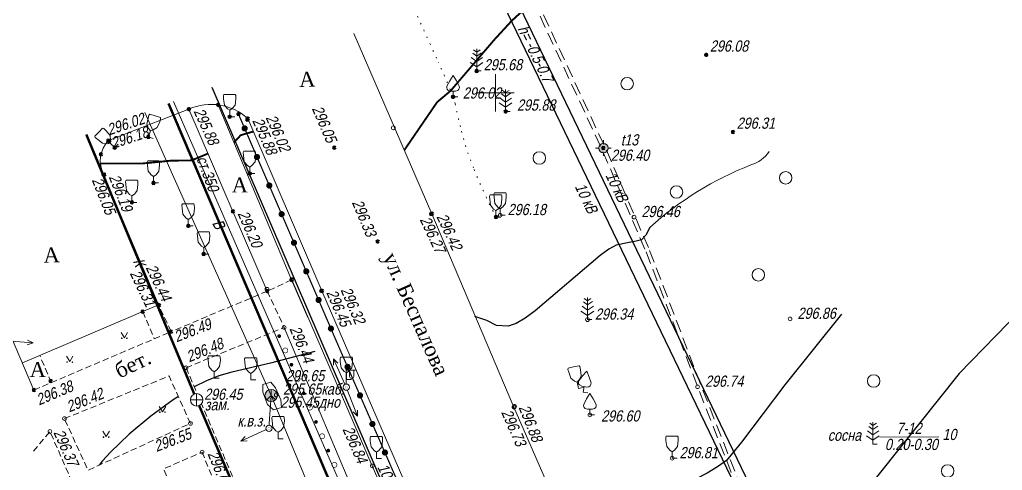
# Model space of a CAD drawing. Header units: millimetres. Extents: x 5192348 to 5192633, y 4968698 to 4968930.
# Drawn here: x 5192411.8 to 5192490.7, y 4968819.7 to 4968855.9 of the extents above; entities that cross this region are included whole.
import ezdxf

# ---------------------------------------------------------------- set-up
doc = ezdxf.new("R2010")
doc.units = ezdxf.units.MM
doc.set_wipeout_variables(frame=1)
for name, pattern in [('71100000a', [1, 0, -1]), ('COMMUN', [6, 5, -1]), ('DASHED', [0.75, 0.5, -0.25]), ('DASHEDX2', [1.5, 1, -0.5])]:
    doc.linetypes.add(name, pattern=pattern)
for name, color, linetype, lineweight in [('31252100', 7, 'Continuous', 18), ('51361800', 7, 'Continuous', 18), ('51472300', 7, 'Continuous', 18), ('51478610', 7, 'Continuous', 18), ('71100000', 7, 'Continuous', 18), ('71133200', 7, 'Continuous', 18), ('71133300', 7, 'Continuous', 18), ('71133600', 7, 'Continuous', 18), ('82211000', 7, 'Continuous', 18), ('Commun', 7, 'Continuous', 18), ('ELE_SKLAD', 7, 'Continuous', 18), ('GEO_POINTS', 7, 'Continuous', 18), ('Grid', 7, 'Continuous', 18), ('Otm', 7, 'Continuous', 18), ('R_Поверхность5_CNT-MAJ', 7, 'Continuous', 18), ('R_Поверхность5_CNT-MIN', 7, 'Continuous', 18), ('Sit', 7, 'Continuous', 18), ('Text', 7, 'Continuous', 18), ('Text_com', 7, 'Continuous', 18), ('Us_znak', 7, 'Continuous', 18), ('Us_znak_fon', 7, 'Continuous', 18)]:
    doc.layers.add(name, color=color, linetype=linetype, lineweight=lineweight)
doc.layers.add('71224000', color=7, linetype='Continuous')
doc.layers.add('R_Поверхность1_CNT-MIN', color=7, linetype='Continuous')
doc.styles.add('eskd', font='ESKD1.shx', dxfattribs={"width": 1.2, "oblique": 15})
doc.styles.get("Standard").update_dxf_attribs({"font": 'arial.ttf'})
doc.styles.add('style1', font='times.ttf', dxfattribs={"height": 1})
doc.linetypes.add('KABELww_500', pattern='A,0.0001,-0.4,[131,ltypeshp.shx,S=0.4,R=90,X=0.4,Y=-0.4],0.2,[131,ltypeshp.shx,S=0.2,R=90,X=0.4,Y=-0.2],3.6,[131,ltypeshp.shx,S=0.2,R=-90,X=-0.4,Y=0.2],0.2,[131,ltypeshp.shx,S=0.4,R=-90,X=-0.4,Y=0.4],-0.8,4,-0.4', length=9.6001)
doc.linetypes.add('TEL_500', pattern='A,0.0001,-0.5,1.5,[133,ltypeshp.shx,S=0.1,R=0,X=-0.1,Y=0],1.5,-0.5', length=4.0001)

# ---------------------------------------------------------------- blocks, each defined once
blk = doc.blocks.new('71133200')
for p, q in [((-0.924145, 3.560442), (-1.024145, 3.360442)), ((-1.024145, 3.360442), (-0.977382, 2.864397)), ((-0.024145, 3.560442), (-0.924145, 3.560442)), ((-0.024145, 3.560442), (0.875855, 3.560442)), ((0.875855, 3.560442), (0.958164, 3.395824)), ((0.975974, 2.864397), (0.958164, 3.395824)), ((-0.977382, 2.864397), (-0.861899, 1.88241)), ((-0.861899, 1.88241), (-0.374616, 1.28565)), ((0.401375, 1.321765), (0.861899, 1.88241)), ((0.861899, 1.88241), (0.975974, 2.864397)), ((-0.374616, 1.28565), (0, 1.039723)), ((0, 1.039723), (0.401375, 1.321765)), ((0, 0), (0, 1.039723)), ((0.8, 0), (0, 0))]:
    blk.add_line(p, q)
at = {"style": 'eskd', "oblique": 14.99997778}
blk.add_attdef('Z', (1.873004, -0.239356), '', height=2, dxfattribs=at)
blk = doc.blocks.new('71133300')
for p, q in [((0, 0.91), (0, 0)), ((0, 0), (0.76, 0))]:
    blk.add_line(p, q)
blk.add_lwpolyline([(0, 0.91), (-0.38, 0.91), (-0.76, 1.03), (-0.95, 1.21), (-1.01, 1.47), (-0.99, 1.69), (-0.54, 2.57), (0, 3.42), (0.54, 2.57), (0.99, 1.69), (1.01, 1.47), (0.95, 1.21), (0.76, 1.03), (0.39, 0.91)], close=True)
at = {"style": 'eskd', "oblique": 15}
blk.add_attdef('Z', (1.77, -0.69), '', height=2, dxfattribs=at)
blk = doc.blocks.new('71133600')
for p, q in [((-0.52, 3.39), (0, 3.02)), ((0, 3.02), (0.55, 3.39)), ((-0.86, 2.16), (0, 1.51)), ((0, 1.51), (0.96, 2.16))]:
    blk.add_line(p, q)
for points in [[(0.71, 0), (0, 0), (0, 3.55)], [(-0.64, 2.84), (0, 2.37), (0, 2.37), (0.78, 2.93)], [(-1.05, 1.38), (0, 0.67), (1, 1.38)]]:
    blk.add_lwpolyline(points)
at = {"style": 'eskd', "oblique": 15}
blk.add_attdef('Z', (2.03, -0.19), '', height=2, dxfattribs=at)
blk = doc.blocks.new('*U11')
at = {"layer": '82211000', "linetype": 'Continuous', "ltscale": 0.5}
for points in [[(5192429.752, 4968847.366, 1), (5192429.95, 4968846.907, 1)], [(5192430.741, 4968845.07, 1), (5192430.939, 4968844.611, 1)], [(5192431.731, 4968842.774, 1), (5192431.928, 4968842.315, 1)], [(5192432.72, 4968840.478, 1), (5192432.918, 4968840.019, 1)], [(5192433.709, 4968838.182, 1), (5192433.907, 4968837.723, 1)], [(5192434.699, 4968835.887, 1), (5192434.897, 4968835.427, 1)], [(5192435.688, 4968833.591, 1), (5192435.886, 4968833.132, 1)], [(5192436.678, 4968831.295, 1), (5192436.875, 4968830.836, 1)]]:
    blk.add_hatch(color=256, dxfattribs=at).paths.add_polyline_path(points, flags=0)
at = {"layer": '82211000', "linetype": 'Continuous', "ltscale": 0.5, "flags": 128}
blk.add_lwpolyline([(5192429.356, 4968848.284, 0.1, 0.1, 0), (5192429.752, 4968847.366, 0, 0, 0)], format="xyseb", dxfattribs=at)
at = {"layer": '82211000', "linetype": 'Continuous', "ltscale": 0.5, "const_width": 0.1}
for points in [[(5192429.95, 4968846.907), (5192430.741, 4968845.07)], [(5192430.939, 4968844.611), (5192431.731, 4968842.774)], [(5192431.928, 4968842.315), (5192432.72, 4968840.478)], [(5192432.918, 4968840.019), (5192433.709, 4968838.182)], [(5192433.907, 4968837.723), (5192434.699, 4968835.887)], [(5192434.897, 4968835.427), (5192435.688, 4968833.591)], [(5192435.886, 4968833.132), (5192436.678, 4968831.295)]]:
    blk.add_lwpolyline(points, dxfattribs=at)
at = {"layer": '82211000', "ltscale": 0.5, "const_width": 0.1}
blk.add_lwpolyline([(5192436.875, 4968830.836), (5192437.386, 4968829.652)], dxfattribs=at)
blk = doc.blocks.new('31252100a')
blk.add_circle((0, 0), 1)
blk = doc.blocks.new('GRID')
at = {"layer": 'Grid', "color": 104}
blk.add_line((-1.5, 0), (1.5, 0), dxfattribs=at)
for points in [[(0, 0), (0, 1.5)], [(0, 0), (0, -1.5)]]:
    blk.add_lwpolyline(points, dxfattribs=at)
blk = doc.blocks.new('GAZON')
at = {"layer": 'Us_znak', "linetype": 'COMMUN', "lineweight": -2}
for points in [[(-0.233, -0.041, 1), (-0.183, -0.041, 1)], [(0.183, -0.041, 1), (0.233, -0.041, 1)]]:
    blk.add_hatch(color=0, dxfattribs=at).paths.add_polyline_path(points)
at = {"layer": 'Us_znak', "color": 0, "linetype": 'COMMUN', "lineweight": -2}
for points in [[(0, 0), (-0.26, 0.427)], [(0, 0), (0.26, 0.427)]]:
    blk.add_lwpolyline(points, dxfattribs=at)
for centre in [(-0.208, -0.041), (0.208, -0.041)]:
    blk.add_circle(centre, 0.025, dxfattribs=at)
blk = doc.blocks.new('NAPR')
at = {"layer": 'Us_znak', "color": 0, "linetype": 'Continuous', "lineweight": -2}
for p in [(-0.191, 2.038), (0.189, 2.037)]:
    blk.add_line(p, (0, 2.5), dxfattribs=at)
blk.add_lwpolyline([(0, 0), (0, 2.5)], dxfattribs=at)
blk = doc.blocks.new('POINT')
at = {"layer": 'Us_znak', "linetype": 'Continuous', "lineweight": -2}
h = blk.add_hatch(color=0, dxfattribs=at)
edge = h.paths.add_edge_path()
edge.add_arc((0, 0), 0.05, 0, 360)
at = {"layer": 'Us_znak_fon', "linetype": 'Continuous'}
blk.add_hatch(color=7, dxfattribs=at).paths.add_polyline_path([(-0.422, 0.05, -0.346708), (-0.05, 0.422), (-0.05, 0.625), (0.05, 0.625), (0.05, 0.422, -0.346708), (0.422, 0.05), (0.625, 0.05), (0.625, -0.05), (0.422, -0.05, -0.346708), (0.05, -0.422), (0.05, -0.625), (-0.05, -0.625), (-0.05, -0.422, -0.346708), (-0.422, -0.05), (-0.625, -0.05), (-0.625, 0.05)])
at = {"layer": 'Us_znak', "color": 0, "linetype": 'Continuous', "lineweight": -2}
for p, q in [((-0.625, 0), (-0.375, 0)), ((0, 0.375), (0, 0.625)), ((0.375, 0), (0.625, 0)), ((0, -0.625), (0, -0.375))]:
    blk.add_line(p, q, dxfattribs=at)
for radius in [0.375, 0.05]:
    blk.add_circle((0, 0), radius, dxfattribs=at)
blk = doc.blocks.new('51472300')
for p, q in [((0, 0.5), (0, 3)), ((0, 2.75), (1.5, 2.75)), ((0.54, 1.74), (0.54, 2.75)), ((1.2, 1.74), (1.2, 2.75))]:
    blk.add_line(p, q)
at = {"color": 7}
for radius in [0.5, 0.05]:
    blk.add_circle((0, 0), radius, dxfattribs=at)
blk.add_arc((0.87, 1.75), 0.331, 182.1567, 357.8433)
at = {"oblique": 15}
blk.add_attdef('Z', (1.02, -1.37), '', height=2, dxfattribs=at)
blk = doc.blocks.new('51478610')
at = {"color": 7}
blk.add_wipeout([(0.5, 0.05), (0.48, 0.15), (0.44, 0.24), (0.39, 0.32), (0.32, 0.39), (0.24, 0.44), (0.15, 0.48), (0.05, 0.5), (-0.05, 0.5), (-0.15, 0.48), (-0.24, 0.44), (-0.32, 0.39), (-0.39, 0.32), (-0.44, 0.24), (-0.48, 0.15), (-0.5, 0.05), (-0.5, -0.05), (-0.48, -0.15), (-0.44, -0.24), (-0.39, -0.32), (-0.32, -0.39), (-0.24, -0.44), (-0.15, -0.48), (-0.05, -0.5), (0.05, -0.5), (0.15, -0.48), (0.24, -0.44), (0.32, -0.39), (0.39, -0.32), (0.44, -0.24), (0.48, -0.15), (0.5, -0.05)], dxfattribs=at)
at = {"color": 7, "const_width": 0.375}
blk.add_lwpolyline([(0.01, 0.01, 1), (-0.01, -0.01, 1), (0.01, 0.01)], format="xyb", close=True, dxfattribs=at)
blk.add_circle((0, 0), 0.5)
at = {"style": 'eskd', "oblique": 15}
blk.add_attdef('Z', (1.11, -0.78), '', height=2, dxfattribs=at)
blk = doc.blocks.new('51361800a')
at = {"style": 'eskd', "oblique": 15}
for tag, p in [('Z', (1.72, 1.4)), ('Z1', (1.72, -1)), ('Z2', (1.72, -3.4))]:
    blk.add_attdef(tag, p, '', height=2, dxfattribs=at)
at = {"color": 7}
blk.add_wipeout([(-0.1, 1), (-0.29, 0.96), (-0.47, 0.89), (-0.64, 0.78), (-0.78, 0.64), (-0.89, 0.47), (-0.96, 0.29), (-1, 0.1), (-1, -0.1), (-0.96, -0.29), (-0.89, -0.47), (-0.78, -0.64), (-0.64, -0.78), (-0.47, -0.89), (-0.29, -0.96), (-0.1, -1), (0.1, -1), (0.29, -0.96), (0.47, -0.89), (0.64, -0.78), (0.78, -0.64), (0.89, -0.47), (0.96, -0.29), (1, -0.1), (1, 0.1), (0.96, 0.29), (0.89, 0.47), (0.78, 0.64), (0.64, 0.78), (0.47, 0.89), (0.29, 0.96), (0.1, 1)], dxfattribs=at)
for p, q in [((-1, 0), (1, 0)), ((0, -1), (0, 1))]:
    blk.add_line(p, q)
blk.add_circle((0, 0), 1)
blk = doc.blocks.new('KOLTEL')
at = {"layer": 'Us_znak_fon', "linetype": 'DASHEDX2', "ltscale": 10}
blk.add_hatch(color=7, dxfattribs=at).paths.add_polyline_path([(-0.524, 0, 1), (0.524, 0, 1)])
at = {"layer": 'Us_znak', "color": 0, "linetype": 'Continuous', "lineweight": -2}
for q in [(-0.354, -0.354), (0, 0.5), (0.354, -0.354)]:
    blk.add_line((0, 0), q, dxfattribs=at)
blk.add_circle((0, 0), 0.5, dxfattribs=at)
blk = doc.blocks.new('*U27')
at = {"layer": '82211000', "linetype": 'Continuous', "ltscale": 0.5}
for points in [[(5192438.212, 4968827.758, 1), (5192438.012, 4968828.216, 1)], [(5192439.211, 4968825.466, 1), (5192439.011, 4968825.924, 1)], [(5192440.211, 4968823.175, 1), (5192440.011, 4968823.633, 1)], [(5192441.21, 4968820.883, 1), (5192441.01, 4968821.341, 1)], [(5192442.21, 4968818.592, 1), (5192442.01, 4968819.05, 1)], [(5192443.209, 4968816.3, 1), (5192443.009, 4968816.758, 1)], [(5192444.209, 4968814.009, 1), (5192444.009, 4968814.467, 1)], [(5192445.208, 4968811.717, 1), (5192445.008, 4968812.175, 1)], [(5192446.207, 4968809.425, 1), (5192446.008, 4968809.884, 1)], [(5192447.207, 4968807.134, 1), (5192447.007, 4968807.592, 1)], [(5192448.206, 4968804.842, 1), (5192448.006, 4968805.301, 1)], [(5192449.206, 4968802.551, 1), (5192449.006, 4968803.009, 1)], [(5192450.205, 4968800.259, 1), (5192450.005, 4968800.718, 1)], [(5192451.205, 4968797.968, 1), (5192451.005, 4968798.426, 1)]]:
    blk.add_hatch(color=256, dxfattribs=at).paths.add_polyline_path(points, flags=0)
at = {"layer": '82211000', "ltscale": 0.5}
blk.add_lwpolyline([(5192438.012, 4968828.216, 0.1, 0.1, 0), (5192437.386, 4968829.652, 0.1, 0.1, 0)], format="xyseb", dxfattribs=at)
at = {"layer": '82211000', "linetype": 'Continuous', "ltscale": 0.5}
for points in [[(5192439.011, 4968825.924, 0.1, 0.1, 0), (5192438.212, 4968827.758, 0.1, 0.1, 0)], [(5192440.011, 4968823.633, 0.1, 0.1, 0), (5192439.211, 4968825.466, 0.1, 0.1, 0)], [(5192441.01, 4968821.341, 0.1, 0.1, 0), (5192440.211, 4968823.175, 0.1, 0.1, 0)], [(5192442.01, 4968819.05, 0.1, 0.1, 0), (5192441.21, 4968820.883, 0.1, 0.1, 0)], [(5192443.009, 4968816.758, 0.1, 0.1, 0), (5192442.21, 4968818.592, 0.1, 0.1, 0)], [(5192444.009, 4968814.467, 0.1, 0.1, 0), (5192443.209, 4968816.3, 0.1, 0.1, 0)], [(5192445.008, 4968812.175, 0.1, 0.1, 0), (5192444.209, 4968814.009, 0.1, 0.1, 0)], [(5192446.008, 4968809.884, 0.1, 0.1, 0), (5192445.208, 4968811.717, 0.1, 0.1, 0)], [(5192447.007, 4968807.592, 0.1, 0.1, 0), (5192446.207, 4968809.425, 0.1, 0.1, 0)], [(5192448.006, 4968805.301, 0.1, 0.1, 0), (5192447.207, 4968807.134, 0.1, 0.1, 0)], [(5192449.006, 4968803.009, 0.1, 0.1, 0), (5192448.206, 4968804.842, 0.1, 0.1, 0)], [(5192450.005, 4968800.718, 0.1, 0.1, 0), (5192449.206, 4968802.551, 0.1, 0.1, 0)], [(5192451.005, 4968798.426, 0.1, 0.1, 0), (5192450.205, 4968800.259, 0.1, 0.1, 0)]]:
    blk.add_lwpolyline(points, format="xyseb", dxfattribs=at)
at = {"layer": '82211000', "linetype": 'Continuous', "ltscale": 0.5, "flags": 128}
blk.add_lwpolyline([(5192451.604, 4968797.051, 0.1, 0.1, 0), (5192451.205, 4968797.968, 0, 0, 0)], format="xyseb", dxfattribs=at)
blk = doc.blocks.new('*U31')
at = {"layer": '71224000', "linetype": 'Continuous', "ltscale": 0.5}
for points in [[(5192432.565, 4968830.597, 1), (5192432.683, 4968830.321, 1)], [(5192433.55, 4968828.299, 1), (5192433.668, 4968828.023, 1)], [(5192434.535, 4968826.001, 1), (5192434.653, 4968825.725, 1)], [(5192435.52, 4968823.703, 1), (5192435.638, 4968823.427, 1)], [(5192436.505, 4968821.405, 1), (5192436.623, 4968821.13, 1)]]:
    blk.add_hatch(color=256, dxfattribs=at).paths.add_polyline_path(points, flags=0)
at = {"layer": '71224000', "ltscale": 0.5, "flags": 128}
blk.add_lwpolyline([(5192432.604, 4968830.505), (5192432.624, 4968830.459)], dxfattribs=at)
at = {"layer": '71224000', "linetype": 'Continuous', "ltscale": 0.5, "const_width": 0.05}
for points in [[(5192433.038, 4968829.494, 1), (5192433.195, 4968829.126, 1)], [(5192434.023, 4968827.196, 1), (5192434.18, 4968826.828, 1)], [(5192435.008, 4968824.898, 1), (5192435.165, 4968824.53, 1)], [(5192435.992, 4968822.6, 1), (5192436.15, 4968822.232, 1)], [(5192436.977, 4968820.302, 1), (5192437.135, 4968819.935, 1)]]:
    blk.add_lwpolyline(points, format="xyb", close=True, dxfattribs=at)

msp = doc.modelspace()

# ---------------------------------------------------------------- linework, layer by layer
at = {"layer": '71100000', "linetype": '71100000a', "ltscale": 0.5}
msp.add_lwpolyline([(5192450.035, 4968840.02, -0.025435), (5192448.271, 4968843.83, -0.033015), (5192447.263, 4968846.905, -0.010565), (5192446.748, 4968849.109, 0.041009), (5192446.581, 4968849.668, 0.014385), (5192445.404, 4968852.443, -0.003065), (5192443.491, 4968856.684, -0.005186)], format="xyb", dxfattribs=at)
at = {"layer": 'Commun', "color": 1, "linetype": 'KABELww_500', "lineweight": 30, "elevation": 289.986, "flags": 128}
for points in [[(5192449.562, 4968859.309), (5192496.307, 4968762.206)], [(5192450.566, 4968859.743), (5192497.244, 4968762.638)], [(5192427.229, 4968850.454), (5192470.325, 4968750.235)]]:
    msp.add_lwpolyline(points, dxfattribs=at)
at = {"layer": 'Commun', "color": 106, "linetype": 'COMMUN', "ltscale": 0.7, "const_width": 0.2, "elevation": 295.736, "flags": 128}
msp.add_lwpolyline([(5192423.738, 4968849.137), (5192466.623, 4968748.53)], dxfattribs=at)
at = {"layer": 'Commun', "linetype": 'TEL_500', "flags": 128}
for points, elevation in [([(5192424.148, 4968849.291), (5192467.862, 4968749.101)], 295.619), ([(5192421.829, 4968848.416), (5192431.978, 4968825.684)], 290.481), ([(5192431.805, 4968823.052), (5192431.978, 4968825.684)], 296.505)]:
    msp.add_lwpolyline(points, dxfattribs=dict(at, elevation=elevation))
at = {"layer": 'Commun', "color": 32, "linetype": 'COMMUN', "ltscale": 0.7, "const_width": 0.2, "flags": 128}
msp.add_lwpolyline([(5192417.138, 4968846.646), (5192425.998, 4968825.342)], dxfattribs=at)
at = {"layer": 'Commun', "color": 32, "linetype": 'COMMUN', "const_width": 0.2, "elevation": 297.85, "flags": 128}
msp.add_lwpolyline([(5192445.463, 4968779.967), (5192425.998, 4968825.342)], dxfattribs=at)
at = {"layer": 'Commun', "linetype": 'TEL_500', "flags": 128}
msp.add_lwpolyline([(5192431.978, 4968825.684), (5192454.39, 4968771.655)], dxfattribs=at)
at = {"layer": 'GEO_POINTS', "color": 1}
for points, elevation in [([(5192441.784, 4968847.178), (5192441.784, 4968847.178)], 296.015), ([(5192450.368, 4968840.17), (5192450.368, 4968840.17)], 296.18), ([(5192461.111, 4968840.011), (5192461.111, 4968840.011)], 296.46), ([(5192433.646, 4968834.986), (5192433.646, 4968834.986)], 296.379), ([(5192431.649, 4968834.216), (5192431.649, 4968834.216)], 296.328), ([(5192457.376, 4968831.78), (5192457.376, 4968831.78)], 296.336), ([(5192473.638, 4968831.842), (5192473.638, 4968831.842)], 296.859), ([(5192433.021, 4968831.155), (5192433.021, 4968831.155)], 296.436), ([(5192425.145, 4968827.918), (5192425.145, 4968827.918)], 296.482), ([(5192466.214, 4968826.389), (5192466.214, 4968826.389)], 296.736), ([(5192425.998, 4968825.342), (5192425.998, 4968825.342)], 296.449), ([(5192432.39, 4968825.733), (5192432.39, 4968825.733)], 296.654), ([(5192451.471, 4968824.754), (5192451.471, 4968824.754)], 296.733), ([(5192451.517, 4968824.822), (5192451.517, 4968824.822)], 296.884), ([(5192415.384, 4968823.834), (5192415.384, 4968823.834)], 296.421), ([(5192457.57, 4968824.134), (5192457.57, 4968824.134)], 296.602), ([(5192425.499, 4968823.45), (5192425.499, 4968823.45)], 296.548), ([(5192414.218, 4968822.803), (5192414.218, 4968822.803)], 296.371), ([(5192426.435, 4968821.141), (5192426.435, 4968821.141)], 296.608), ([(5192464.164, 4968820.652), (5192464.164, 4968820.652)], 296.811), ([(5192440.091, 4968820.039), (5192440.091, 4968820.039)], 296.84)]:
    msp.add_lwpolyline(points, dxfattribs=dict(at, elevation=elevation))
at = {"layer": 'GEO_POINTS', "lineweight": 60}
for centre in [(5192466.905, 4968853.038, 296.075), (5192448.478, 4968851.745, 295.684), (5192427.721, 4968849.03, 295.875), (5192446.581, 4968849.668, 296.024), (5192425.373, 4968848.677, 295.883), (5192429.356, 4968848.284, 295.965), (5192450.802, 4968848.494, 295.878), (5192428.653, 4968848.07, 295.97), (5192430.069, 4968847.841, 296.024), (5192430.093, 4968847.929, 295.885), (5192469.053, 4968846.845, 296.308), (5192418.908, 4968846.151, 296.021), (5192418.978, 4968846.092, 296.183), (5192422.119, 4968846.449, 295.98), (5192418.324, 4968845.053, 296.06), (5192419.42, 4968845.593, 296.103), (5192437.045, 4968845.593, 296.053), (5192458.652, 4968845.555, 296.401), (5192418.524, 4968843.425, 296.045), (5192418.581, 4968843.421, 296.191), (5192430.255, 4968843.514, 296.175), (5192422.535, 4968842.756, 296.018), (5192420.8, 4968841.194, 296.161), (5192428.915, 4968840.476, 296.204), (5192444.82, 4968840.263, 296.27), (5192444.889, 4968840.285, 296.423), (5192450.035, 4968840.02, 296.2), (5192425.327, 4968839.306, 295.941), (5192440.528, 4968838.057, 296.327), (5192426.562, 4968837.046, 296.253), (5192433.609, 4968834.984, 296.399), (5192431.669, 4968834.07, 296.342), (5192436.006, 4968834.09, 296.449), (5192436.055, 4968834.095, 296.322), (5192421.666, 4968832.425, 296.313), (5192422.923, 4968832.966, 296.309), (5192422.985, 4968832.924, 296.439), (5192423.942, 4968830.818, 296.494), (5192414.28, 4968826.848, 296.412), (5192412.936, 4968826.125, 296.382)]:
    msp.add_circle(centre, 0.06, dxfattribs=at)
at = {"layer": 'GEO_POINTS', "color": 1}
for centre in [(5192441.784, 4968847.178, 296.015), (5192450.368, 4968840.17, 296.18), (5192461.111, 4968840.011, 296.46), (5192433.646, 4968834.986, 296.379), (5192431.649, 4968834.216, 296.328), (5192457.376, 4968831.78, 296.336), (5192473.638, 4968831.842, 296.859), (5192433.021, 4968831.155, 296.436), (5192425.145, 4968827.918, 296.482), (5192466.214, 4968826.389, 296.736), (5192425.998, 4968825.342, 296.449), (5192432.39, 4968825.733, 296.654), (5192451.471, 4968824.754, 296.733), (5192451.517, 4968824.822, 296.884), (5192415.384, 4968823.834, 296.421), (5192457.57, 4968824.134, 296.602), (5192414.218, 4968822.803, 296.371), (5192425.499, 4968823.45, 296.548), (5192426.435, 4968821.141, 296.608), (5192464.164, 4968820.652, 296.811), (5192440.091, 4968820.039, 296.84)]:
    msp.add_circle(centre, 0.15, dxfattribs=at)
at = {"layer": 'R_Поверхность1_CNT-MIN', "color": 32}
for points, elevation in [([(5192462.377, 4968839.186), (5192462.052, 4968838.568), (5192461.722, 4968838.181), (5192461.272, 4968838.069), (5192460.58, 4968837.939), (5192459.686, 4968837.756), (5192459.096, 4968837.425), (5192458.394, 4968836.918), (5192453.179, 4968832.495), (5192452.367, 4968831.911), (5192451.635, 4968831.482), (5192451.007, 4968831.247), (5192450.074, 4968831.313), (5192449.301, 4968831.717), (5192448.328, 4968832.03)], 296.5), ([(5192492.11, 4968832.499), (5192487.217, 4968827.449), (5192476.046, 4968813.447), (5192475.017, 4968812.293), (5192474.54, 4968811.649), (5192474.224, 4968810.956), (5192473.974, 4968810.17), (5192473.662, 4968809.428), (5192473.212, 4968808.817), (5192472.585, 4968808.463), (5192471.81, 4968808.242), (5192469.235, 4968807.806), (5192460.513, 4968804.107), (5192460.467, 4968804.078)], 297.5), ([(5192477.757, 4968832.214), (5192473.216, 4968826.545), (5192469.751, 4968821.955), (5192468.535, 4968820.475), (5192467.804, 4968819.951), (5192466.992, 4968819.454), (5192465.203, 4968818.548), (5192463.317, 4968817.769), (5192460.632, 4968816.866), (5192459.85, 4968816.642), (5192458.609, 4968816.381), (5192455.245, 4968816.102)], 297), ([(5192435.472, 4968829.23), (5192431.937, 4968828.292), (5192428.814, 4968827.57), (5192427.79, 4968827.256), (5192426.783, 4968826.87), (5192425.798, 4968826.39)], 296.5), ([(5192424.529, 4968825.606), (5192424.101, 4968825.342), (5192422.312, 4968824.036), (5192420.585, 4968822.593), (5192419.075, 4968821.135), (5192418.45, 4968820.439), (5192418.183, 4968820.096)], 296.5)]:
    msp.add_lwpolyline(points, dxfattribs=dict(at, elevation=elevation))
at = {"layer": 'R_Поверхность5_CNT-MAJ', "color": 32, "elevation": 296, "flags": 128}
msp.add_lwpolyline([(5192455.397, 4968859.198, 0.15, 0.15, 0), (5192452.291, 4968856.631, 0.15, 0.15, 0), (5192451.966, 4968856.391, 0.15, 0.15, 0), (5192451.294, 4968855.778, 0.15, 0.15, 0), (5192449.903, 4968854.263, 0.15, 0.15, 0), (5192446.373, 4968850.141, 0.15, 0.15, 0), (5192446.373, 4968850.141, 0.15, 0.15, 0), (5192446.373, 4968850.141, 0, 0, 0)], format="xyseb", dxfattribs=at)
at = {"layer": 'R_Поверхность5_CNT-MAJ', "color": 32, "const_width": 0.15, "flags": 128}
for points, elevation in [([(5192446.373, 4968850.141), (5192445.304, 4968849.243), (5192442.672, 4968845.394)], 296), ([(5192430.545, 4968846.881), (5192429.536, 4968846.59), (5192428.99, 4968846.004)], 295.885), ([(5192418.271, 4968844.315), (5192421.659, 4968844.318), (5192423.954, 4968844.545), (5192425.582, 4968844.564), (5192426.908, 4968845.116)], 296)]:
    msp.add_lwpolyline(points, dxfattribs=dict(at, elevation=elevation))
at = {"layer": 'R_Поверхность5_CNT-MIN', "color": 32, "elevation": 296.5, "flags": 128}
msp.add_lwpolyline([(5192471.96, 4968845.275, -0.168025), (5192470.498, 4968844.206, 0.090832), (5192462.377, 4968839.186)], format="xyb", dxfattribs=at)
at = {"layer": 'Sit', "linetype": 'DASHEDX2', "flags": 128}
for points, elevation in [([(5192451.667, 4968860.219), (5192458.515, 4968845.493), (5192462.08, 4968837.232)], 294.626), ([(5192451.942, 4968860.338), (5192458.789, 4968845.616), (5192462.356, 4968837.351)], 294.626), ([(5192462.08, 4968837.232), (5192466.214, 4968826.389), (5192472.024, 4968811.589), (5192476.027, 4968802.257), (5192480.519, 4968789.474), (5192485.482, 4968774.503), (5192489.044, 4968762.256)], 296.46), ([(5192462.361, 4968837.339), (5192466.494, 4968826.498), (5192472.301, 4968811.703), (5192476.306, 4968802.366), (5192480.803, 4968789.571), (5192485.768, 4968774.592), (5192489.332, 4968762.34)], 296.46)]:
    msp.add_lwpolyline(points, dxfattribs=dict(at, elevation=elevation))
at = {"layer": 'Sit', "flags": 128}
for points, elevation in [([(5192438.613, 4968854.749), (5192444.889, 4968840.285), (5192444.889, 4968840.285), (5192444.889, 4968840.285)], 294.85), ([(5192427.721, 4968849.03), (5192433.609, 4968834.984), (5192434.918, 4968831.943)], 295.875), ([(5192425.373, 4968848.677), (5192431.669, 4968834.07), (5192431.669, 4968834.07)], 295.883), ([(5192430.093, 4968847.929), (5192436.055, 4968834.095), (5192436.055, 4968834.095)], 295.885), ([(5192422.923, 4968832.966), (5192412.006, 4968828.306)], 295.885)]:
    msp.add_lwpolyline(points, dxfattribs=dict(at, elevation=elevation))
for points, elevation in [([(5192430.093, 4968847.929, 0.300387), (5192425.373, 4968848.677), (5192418.908, 4968846.151, 0.315214), (5192418.524, 4968843.425), (5192422.923, 4968832.966)], 295.885), ([(5192405.393, 4968842.116, -0.089902), (5192406.832, 4968840.429), (5192412.936, 4968826.125)], 295.281)]:
    msp.add_lwpolyline(points, format="xyb", dxfattribs=dict(at, elevation=elevation))
at = {"layer": 'Sit'}
for points, elevation in [([(5192444.889, 4968840.285), (5192451.471, 4968824.754), (5192456.948, 4968812.198), (5192462.682, 4968798.966), (5192466.036, 4968791.178), (5192472.247, 4968776.792), (5192482.229, 4968753.754)], 296.015), ([(5192433.646, 4968834.986), (5192440.091, 4968820.039), (5192443.639, 4968811.886), (5192450.575, 4968795.697), (5192456.257, 4968782.489), (5192457.556, 4968783.015)], 296.379), ([(5192433.021, 4968831.155), (5192438.083, 4968819.161), (5192441.545, 4968811.065), (5192448.548, 4968794.79), (5192448.548, 4968794.79)], 296.436), ([(5192431.314, 4968826.577), (5192431.297, 4968825.954), (5192431.683, 4968824.961), (5192432.167, 4968824.536), (5192432.167, 4968824.536)], 296.529), ([(5192431.943, 4968826.764), (5192431.314, 4968826.577)], 296.529), ([(5192431.943, 4968826.764), (5192432.332, 4968826.312), (5192432.768, 4968825.34), (5192432.797, 4968824.723), (5192432.167, 4968824.536)], 296.529)]:
    msp.add_lwpolyline(points, dxfattribs=dict(at, elevation=elevation))
at = {"layer": 'Sit', "linetype": 'DASHED', "flags": 128}
for points, elevation in [([(5192433.609, 4968834.984), (5192431.669, 4968834.07)], 295.875), ([(5192431.669, 4968834.07), (5192423.942, 4968830.818)], 295.883), ([(5192431.669, 4968834.07), (5192433.021, 4968831.155)], 295.875), ([(5192421.666, 4968832.425), (5192422.596, 4968830.244)], 296.313), ([(5192423.942, 4968830.818), (5192422.923, 4968832.966)], 295.281), ([(5192412.936, 4968826.125), (5192423.942, 4968830.818)], 295.281), ([(5192425.145, 4968827.918), (5192433.021, 4968831.155)], 296.482), ([(5192414.335, 4968826.721), (5192413.404, 4968828.903)], 296.412), ([(5192425.145, 4968827.918), (5192433.163, 4968809.153), (5192424.184, 4968805.023), (5192430.667, 4968790.698), (5192438.663, 4968772.88)], 296.482), ([(5192415.384, 4968823.834), (5192423.785, 4968827.257), (5192425.499, 4968823.45), (5192417.276, 4968819.681), (5192415.384, 4968823.834)], 296.421), ([(5192422.618, 4968803.629), (5192414.218, 4968822.803), (5192412.891, 4968821.227)], 296.733), ([(5192426.435, 4968821.141), (5192428.525, 4968815.95), (5192426.932, 4968815.305), (5192424.819, 4968816.499), (5192423.335, 4968819.801), (5192426.435, 4968821.141)], 296.608)]:
    msp.add_lwpolyline(points, dxfattribs=dict(at, elevation=elevation))
at = {"layer": 'Sit', "elevation": 297.946}
msp.add_lwpolyline([(5192452.303, 4968777.216, 0.185644), (5192457.556, 4968783.015, 0.302059), (5192457.425, 4968784.885), (5192452.077, 4968797.023), (5192445.488, 4968812.269), (5192436.055, 4968834.095)], format="xyb", dxfattribs=at)
at = {"layer": 'Sit', "flags": 128}
msp.add_lwpolyline([(5192480.841, 4968822.337), (5192485.572, 4968822.371)], dxfattribs=at)

# ---------------------------------------------------------------- block references
at = {"layer": '31252100', "color": 7, "xscale": 0.5, "yscale": 0.5, "zscale": 0.5}
for p in [(5192460.555, 4968850.721), (5192453.508, 4968844.755), (5192473.286, 4968843.169), (5192464.52, 4968842.024), (5192471.095, 4968835.377), (5192480.346, 4968826.852), (5192486.286, 4968819.63)]:
    msp.add_blockref('31252100a', p, dxfattribs=at)
at = {"layer": '51472300', "color": 0, "xscale": 0.5, "yscale": 0.5, "zscale": 0.5}
msp.add_blockref('51472300', (5192438.008, 4968826.356, 296.518), dxfattribs=at)
at = {"layer": '71133200', "color": 7, "xscale": 0.5, "yscale": 0.5, "zscale": 0.5}
for p in [(5192428.653, 4968848.07, 295.97), (5192430.255, 4968843.514, 296.175), (5192422.535, 4968842.756, 296.018), (5192420.8, 4968841.194, 296.161), (5192425.327, 4968839.306, 295.941), (5192450.022, 4968840.02, 296.2), (5192426.562, 4968837.046, 296.253)]:
    msp.add_blockref('71133200', p, dxfattribs=at)
at = {"layer": '71133200', "color": 7}
for p, xscale, yscale, zscale, rotation in [((5192422.119, 4968846.449, 295.98), 0.4999999999999998, 0.4999999999999998, 0.4999999999999998, 341.6915370803217), ((5192419.42, 4968845.593, 296.103), 0.5, 0.5, 0.5, 45.84729318958991)]:
    msp.add_blockref('71133200', p, dxfattribs=dict(at, xscale=xscale, yscale=yscale, zscale=zscale, rotation=rotation))
at = {"layer": '71133200', "color": 0, "xscale": 0.5, "yscale": 0.5, "zscale": 0.5}
for p in [(5192450.368, 4968840.17, 296.18), (5192427.411, 4968827.082, 296.561), (5192430.358, 4968826.946, 296.399), (5192438.02, 4968826.98, 296.558), (5192432.55, 4968822.213, 296.517), (5192440.427, 4968820.62, 296.162), (5192464.164, 4968820.652, 296.811)]:
    msp.add_blockref('71133200', p, dxfattribs=at)
at = {"layer": '71133200', "color": 0, "xscale": 0.5, "yscale": 0.5, "zscale": 0.5, "rotation": 11.9901894670802}
msp.add_blockref('71133200', (5192456.645, 4968826.25, 296.617), dxfattribs=at)
at = {"layer": '71133300', "color": 7, "xscale": 0.5, "yscale": 0.5, "zscale": 0.5}
msp.add_blockref('71133300', (5192446.581, 4968849.668, 296.024), dxfattribs=at)
at = {"layer": '71133300', "color": 0, "xscale": 0.5, "yscale": 0.5, "zscale": 0.5, "rotation": 349.7110487565927}
msp.add_blockref('71133300', (5192457.021, 4968825.958, 296.518), dxfattribs=at)
at = {"layer": '71133300', "color": 0, "xscale": 0.5, "yscale": 0.5, "zscale": 0.5}
msp.add_blockref('71133300', (5192457.57, 4968824.134, 296.602), dxfattribs=at)
at = {"layer": '71133600', "color": 7, "xscale": 0.5, "yscale": 0.5, "zscale": 0.5}
for p in [(5192448.478, 4968851.745, 295.684), (5192450.802, 4968848.494, 295.878), (5192480.288, 4968821.77)]:
    msp.add_blockref('71133600', p, dxfattribs=at)
at = {"layer": '71133600', "color": 0, "xscale": 0.5, "yscale": 0.5, "zscale": 0.5}
msp.add_blockref('71133600', (5192457.376, 4968831.78, 296.336), dxfattribs=at)
at = {"layer": '71224000'}
msp.add_blockref('*U31', (0, 0), dxfattribs=at)
at = {"layer": '82211000', "color": 7}
msp.add_blockref('*U11', (0, 0), dxfattribs=at)
at = {"layer": 'Grid', "color": 7, "linetype": 'Continuous'}
msp.add_blockref('GRID', (5192450, 4968850), dxfattribs=at)
at = {"layer": 'Sit', "color": 7, "linetype": 'Continuous'}
for name, p in [('POINT', (5192458.652, 4968845.555, 296.401)), ('GAZON', (5192420.193, 4968830.329)), ('GAZON', (5192415.808, 4968828.417))]:
    msp.add_blockref(name, p, dxfattribs=at)
at = {"layer": 'Sit', "color": 7, "linetype": 'Continuous', "rotation": 265.7738551728125}
msp.add_blockref('NAPR', (5192410.384, 4968830.105, 296.361), dxfattribs=at)
at = {"layer": 'Sit', "linetype": 'Continuous'}
for rotation in [24.37819073987515, 200.8855815082542]:
    msp.add_blockref('NAPR', (5192438.008, 4968826.356, 296.518), dxfattribs=dict(at, rotation=rotation))
msp.add_blockref('KOLTEL', (5192431.978, 4968825.684), dxfattribs=at)
at = {"layer": 'Sit'}
for p in [(5192423.25, 4968824.386), (5192418.73, 4968822.39)]:
    msp.add_blockref('GAZON', p, dxfattribs=at)
at = {"layer": 'Sit', "linetype": 'Continuous', "xscale": -1, "rotation": 114.615899538735}
msp.add_blockref('NAPR', (5192431.814, 4968823.062, 296.505), dxfattribs=at)

# ---------------------------------------------------------------- texts
at = {"layer": 'ELE_SKLAD', "oblique": 13, "width": 0.8}
msp.add_text('t13', height=0.9, dxfattribs=at).set_placement((5192460.052, 4968845.763, 295.101))
at = {"layer": 'GEO_POINTS', "oblique": 13, "width": 0.8}
for s, p in [('296.18', (5192450.968, 4968840.17, 296.18)), ('296.46', (5192461.711, 4968840.011, 296.46)), ('296.34', (5192457.976, 4968831.78, 296.336)), ('296.86', (5192474.238, 4968831.842, 296.859)), ('296.65', (5192433.171, 4968826.833, 478.787)), ('296.74', (5192466.814, 4968826.389, 296.736)), ('296.45', (5192426.598, 4968825.342, 296.449)), ('295.45дно', (5192432.731, 4968824.705, 293.899)), ('296.60', (5192458.471, 4968823.597, 296.602)), ('296.81', (5192464.764, 4968820.652, 296.811))]:
    msp.add_text(s, height=0.9, dxfattribs=at).set_placement(p)
for s, rotation, p in [('296.44', 292.43361, (5192433.438, 4968831.053, 296.436)), ('296.48', 22.3444, (5192425.393, 4968828.338, 296.482)), ('296.42', 22.16785, (5192415.761, 4968824.319, 296.421)), ('296.88', 291.68193, (5192451.831, 4968824.736, 296.884)), ('296.73', 293.56685, (5192450.433, 4968824.343, 296.733)), ('296.55', 20.77196, (5192422.783, 4968821.153, 296.548)), ('296.84', 293.5166, (5192437.689, 4968822.982, 296.84)), ('296.37', 293.65876, (5192414.482, 4968822.727, 296.371)), ('296.61', 291.92989, (5192426.856, 4968821.016, 296.608))]:
    msp.add_text(s, height=0.9, rotation=rotation, dxfattribs=at).set_placement(p)
at = {"layer": 'Otm', "oblique": 13, "width": 0.8}
for s, p in [('296.08', (5192467.205, 4968853.298, 296.075)), ('295.68', (5192449.048, 4968851.799, 295.684)), ('296.02', (5192447.365, 4968849.527, 296.024)), ('295.88', (5192451.718, 4968848.56, 295.878)), ('296.31', (5192469.353, 4968847.105, 296.308)), ('296.40', (5192459.257, 4968844.532, 294.626)), ('7-12', (5192482.179, 4968822.598, 0.02)), ('10', (5192485.873, 4968822.113, 0.02)), ('сосна', (5192476.666, 4968822.051, 0.02)), ('0.20-0.30', (5192481.254, 4968821.311, 0.02))]:
    msp.add_text(s, height=0.9, dxfattribs=at).set_placement(p)
for s, rotation, p in [('296.02', 18.29395, (5192418.985, 4968846.573, 296.103)), ('295.88', 294.43175, (5192425.734, 4968848.512, 295.883)), ('296.05', 293.21114, (5192435.233, 4968848.73, 296.053)), ('295.88', 293.31371, (5192430.451, 4968847.756, 295.885)), ('296.02', 293.31371, (5192431.522, 4968848, 296.024)), ('296.18', 18.29395, (5192419.306, 4968845.495, 296.103)), ('296.05', 291.44763, (5192417.566, 4968842.991, 296.045)), ('296.19', 291.44763, (5192418.932, 4968843.236, 296.191)), ('296.33', 292.71587, (5192438.445, 4968841.193, 296.327)), ('296.20', 293.22321, (5192429.272, 4968840.303, 296.204)), ('296.27', 295.06349, (5192443.893, 4968839.812, 296.27)), ('296.42', 295.06349, (5192445.232, 4968840.049, 296.423)), ('296.31', 295.47366, (5192420.61, 4968835.497, 296.309)), ('296.44', 295.47366, (5192421.889, 4968835.953, 296.439)), ('296.45', 292.9258, (5192436.388, 4968833.963, 296.449)), ('296.32', 292.9258, (5192437.54, 4968834.171, 296.322)), ('296.49', 21.10043, (5192424.388, 4968829.952, 296.494)), ('296.38', 23.0947, (5192413.344, 4968824.877, 296.382))]:
    msp.add_text(s, height=0.9, rotation=rotation, dxfattribs=at).set_placement(p)
at = {"layer": 'Text', "style": 'style1'}
for s, rotation, p in [('А', 2.13396, (5192434.237, 4968850.454, -296.436)), ('А', 2.13396, (5192413.715, 4968836.346, -296.436)), ('ул. Беспалова', 293.91803, (5192440.912, 4968836.844, -285.22)), ('бет.', 25.73525, (5192419.798, 4968827.031, -296.846))]:
    msp.add_text(s, height=1.2, rotation=rotation, dxfattribs=at).set_placement(p)
for p in [(5192428.807, 4968841.988), (5192412.587, 4968827.174)]:
    msp.add_text('А', height=1.2, dxfattribs=at).set_placement(p)
at = {"layer": 'Text_com', "color": 1, "oblique": 13, "width": 0.8}
for s, p in [('h= -0.5-0.7', (5192451.742, 4968855.144, 568.007)), ('10 кВ ', (5192458.789, 4968843.375, 568.007)), ('10 кВ ', (5192456.334, 4968842.471, 568.007)), ('10 кВ ', (5192440.478, 4968819.949, 568.007))]:
    msp.add_text(s, height=0.9, rotation=295.65484, dxfattribs=at).set_placement(p)
at = {"layer": 'Text_com', "oblique": 13, "width": 0.8}
for s, rotation, p in [('ст.350', 290.45171, (5192425.962, 4968844.723, 277.672)), ('В', 296.75779, (5192427.219, 4968839.541, 282.899)), ('К', 292.52875, (5192420.863, 4968836.486, 1170.457))]:
    msp.add_text(s, height=0.9, rotation=rotation, dxfattribs=at).set_placement(p)
msp.add_text('к.в.з.', height=0.9, dxfattribs=at).set_placement((5192429.278, 4968823.198, -300.07))

# ---------------------------------------------------------------- next in the draw order: block references
at = {"layer": '51361800', "color": 0, "xscale": 0.5, "yscale": 0.5, "zscale": 0.5}
msp.add_blockref('51361800a', (5192425.998, 4968825.342, 296.449), dxfattribs=at)
at = {"layer": '51478610', "xscale": 0.5, "yscale": 0.5, "zscale": 0.5}
for p in [(5192438.008, 4968826.356, 296.518), (5192431.812, 4968823.058, 296.505)]:
    msp.add_blockref('51478610', p, dxfattribs=at)

# ---------------------------------------------------------------- next in the draw order: block references
at = {"layer": '82211000'}
msp.add_blockref('*U27', (0, 0), dxfattribs=at)

# ---------------------------------------------------------------- next in the draw order: texts
at = {"layer": 'GEO_POINTS', "oblique": 13, "width": 0.8}
msp.add_text('295.65каб.', height=0.9, dxfattribs=at).set_placement((5192432.933, 4968825.753, 478.787))
msp.add_text('зам.', height=0.9, rotation=1.35018, dxfattribs=at).set_placement((5192426.653, 4968824.483))

doc.saveas('drawing.dxf')
